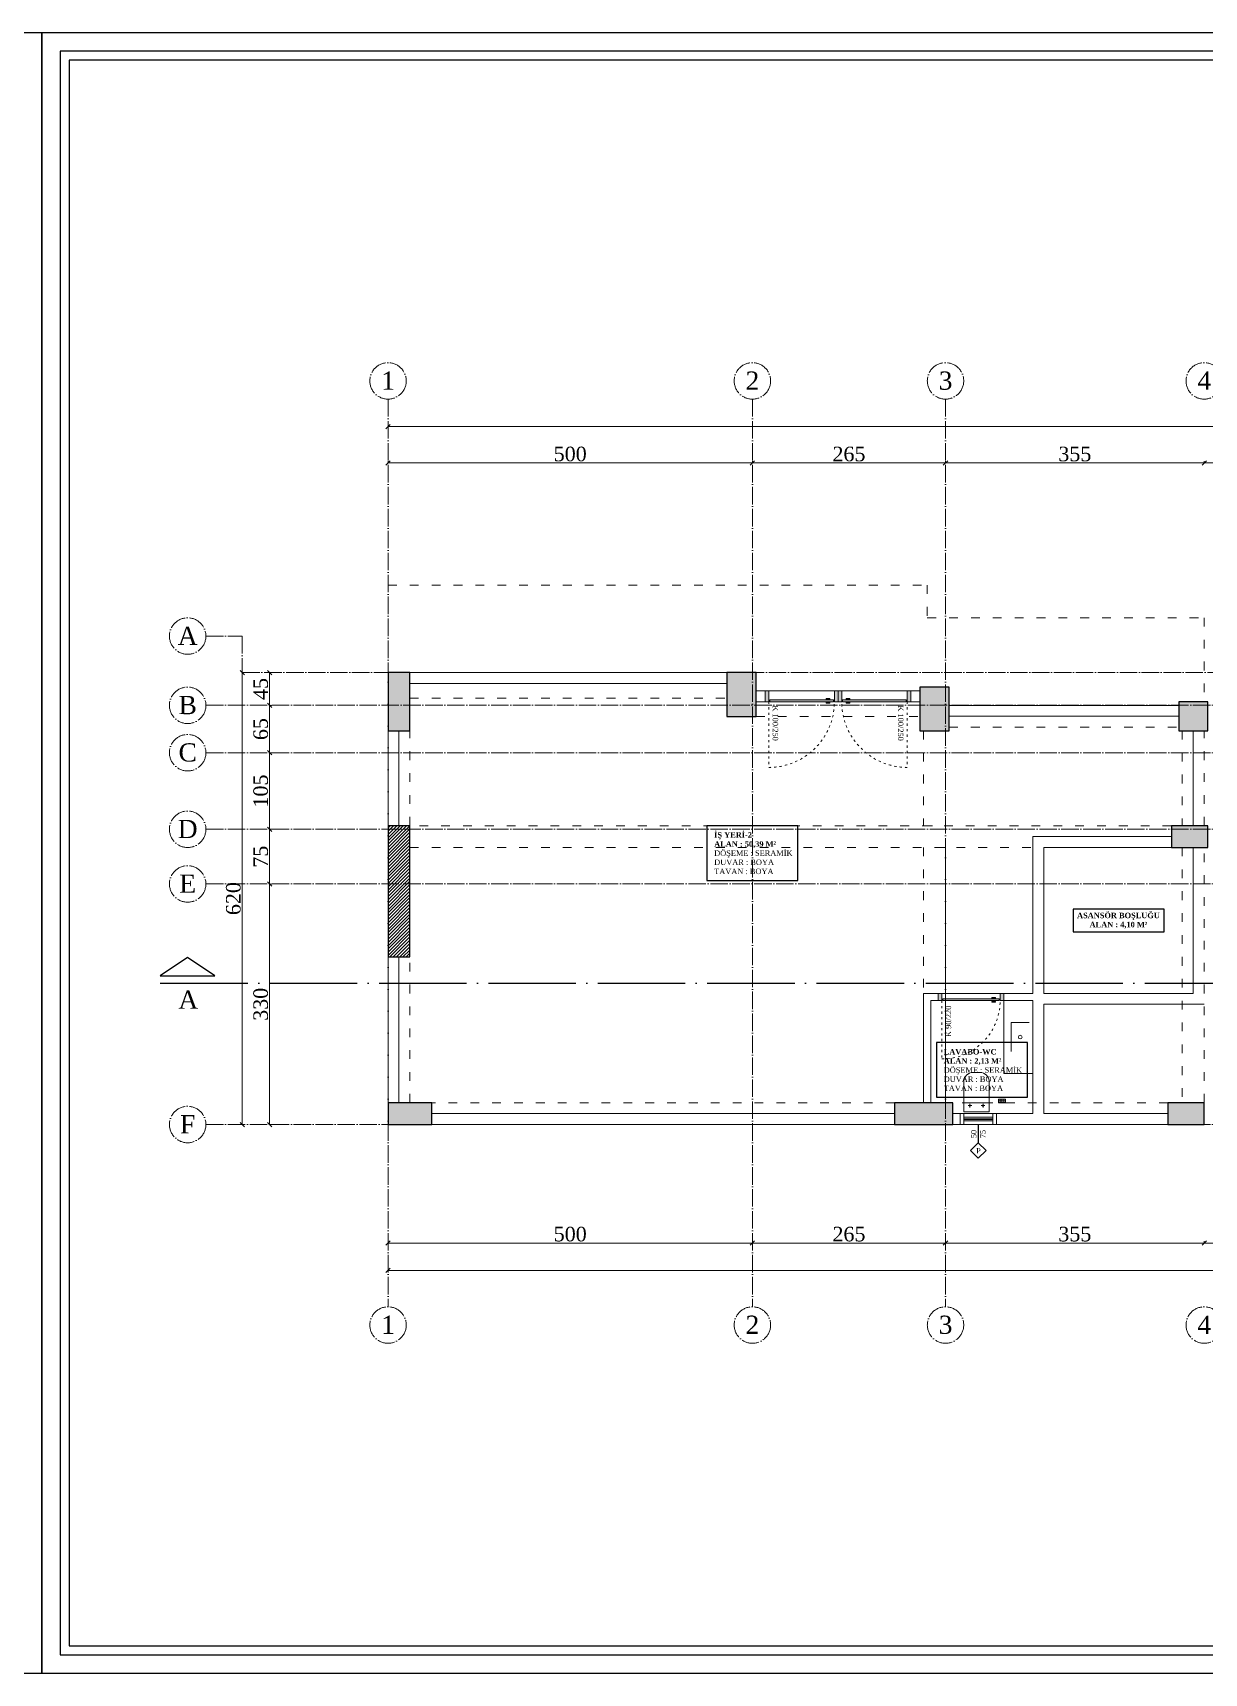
# Model space of a CAD drawing. Header units: centimetres. Extents: x -1107 to 35418, y 13584 to 18329.
# Drawn here: x 4930 to 6538, y 14837 to 17087 of the extents above; entities that cross this region are included whole.
import ezdxf

# ---------------------------------------------------------------- set-up
doc = ezdxf.new("R2010")
doc.units = ezdxf.units.CM
for name, pattern in [('ACAD_ISO03', [30, 12, -18]), ('ACAD_ISO03W100', [30, 12, -18]), ('ACAD_ISO04W100', [30, 24, -3, 0, -3])]:
    doc.linetypes.add(name, pattern=pattern)
doc.layers.add('YLZ-AKS', color=7, linetype='ACAD_ISO04W100', lineweight=5, true_color=0x2e2f36)
doc.layers.add('YLZ-TARAMA', color=7, linetype='Continuous', lineweight=5, true_color=0x686d6c)
for name, color, linetype, lineweight in [('YLZ-DUVAR', 151, 'Continuous', 20), ('YLZ-ISLAK HACİMLER', 150, 'Continuous', 9), ('YLZ-KAPI', 241, 'Continuous', 9), ('YLZ-PENCERE', 231, 'Continuous', 5), ('YLZ-TEFRİŞ', 191, 'Continuous', 20), ('YLZ-ÇIKMA İZDÜŞÜMÜ', 201, 'ACAD_ISO03', 5), ('YLZ-ÖLÇÜ', 251, 'Continuous', 5)]:
    doc.layers.add(name, color=color, linetype=linetype, lineweight=lineweight)
for name, color, linetype in [('YLZ-Kesit Çizgisi', 10, 'Continuous'), ('YLZ-KOLON', 191, 'Continuous'), ('YLZ-PAFTA', 165, 'Continuous'), ('YLZ-PERDE', 123, 'Continuous'), ('YLZ-YAZI', 113, 'Continuous')]:
    doc.layers.add(name, color=color, linetype=linetype)
doc.layers.add('YLZ-KİRİŞ', color=123, linetype='ACAD_ISO03W100', lineweight=5, transparency=0.5)
doc.styles.add('ARIAL', font='times.ttf')
doc.dimstyles.new('YLZ - Dış Ölçü', dxfattribs={"dimscale": 2, "dimtxt": 10, "dimasz": 3, "dimexe": 1.25, "dimexo": 1, "dimgap": 1, "dimtad": 1, "dimdec": 1, "dimrnd": 0.5, "dimtxsty": 'ARIAL', "dimblk": 'OBLIQUE', "dimcen": 1, "dimclrd": 250, "dimclre": 250, "dimclrt": 150, "dimadec": 0, "dimazin": 0, "dimtfac": 1, "dimtdec": 1, "dimtmove": 1, "dimatfit": 3, "dimldrblk": 'OBLIQUE', "dimfxl": 5, "dimfxlon": 1, "dimarcsym": 0})

# ---------------------------------------------------------------- blocks, each defined once
blk = doc.blocks.new('Aks')
at = {"layer": 'YLZ-AKS'}
for p, q in [((479610.8, 4514449.6), (479610.8, 4513204.6)), ((479875.8, 4514449.6), (479875.8, 4513204.6)), ((478860.8, 4513859.6), (481930.8, 4513859.6)), ((478860.8, 4513784.6), (481930.8, 4513784.6)), ((478860.8, 4513454.6), (481930.8, 4513454.6))]:
    blk.add_line(p, q, dxfattribs=at)
for points in [[(479110.8, 4514449.6), (479110.8, 4513204.6)], [(478860.8, 4514124.6), (478910.8, 4514124.6), (478910.8, 4514074.6), (481880.8, 4514074.6), (481880.8, 4514124.6), (481930.8, 4514124.6)], [(478860.8, 4514029.6), (481930.8, 4514029.6)], [(478860.8, 4513964.6), (481930.8, 4513964.6)]]:
    blk.add_lwpolyline(points, dxfattribs=at)
for centre in [(479110.8, 4514474.6), (479610.8, 4514474.6), (479875.8, 4514474.6), (480230.8, 4514474.6), (478835.8, 4514124.6), (478835.8, 4514029.6), (478835.8, 4513964.6), (478835.8, 4513859.6), (478835.8, 4513784.6), (478835.8, 4513454.6), (479110.8, 4513179.6), (479610.8, 4513179.6), (479875.8, 4513179.6), (480230.8, 4513179.6)]:
    blk.add_circle(centre, 25, dxfattribs=at)
at = {"layer": 'YLZ-Kesit Çizgisi', "linetype": 'ACAD_ISO04W100', "ltscale": 5}
blk.add_line((478798.3, 4513648.6), (481993.3, 4513648.6), dxfattribs=at)
blk.add_lwpolyline([(478873.3, 4513658.6), (478835.8, 4513683.6), (478798.3, 4513658.6), (478873.3, 4513658.6)], dxfattribs=at)
at = {"layer": 'YLZ-Kesit Çizgisi', "linetype": 'ACAD_ISO04W100', "ltscale": 5, "insert": (478823, 4513638.4), "char_height": 25, "attachment_point": 1, "style": 'ARIAL'}
blk.add_mtext_dynamic_manual_height_columns('A', width=209.742, gutter_width=12.5, heights=[104], dxfattribs=at)
at = {"layer": 'YLZ-YAZI', "char_height": 25, "attachment_point": 1, "style": 'ARIAL'}
for s, insert in [('\\pxqc;1', (479095.1, 4514487.5)), ('\\pxqc;2', (479595.1, 4514487.5)), ('\\pxqc;3', (479860.1, 4514487.5)), ('\\pxqc;4', (480215.1, 4514487.5)), ('\\pxqc;A', (478820.1, 4514137.5)), ('\\pxqc;B', (478820.1, 4514042.5)), ('\\pxqc;C', (478820.1, 4513977.5)), ('\\pxqc;D', (478820.1, 4513872.5)), ('\\pxqc;E', (478820.1, 4513797.5)), ('\\pxqc;F', (478820.1, 4513467.5)), ('\\pxqc;1', (479095.1, 4513192.5)), ('\\pxqc;2', (479595.1, 4513192.5)), ('\\pxqc;3', (479860.1, 4513192.5)), ('\\pxqc;4', (480215.1, 4513192.5))]:
    blk.add_mtext_dynamic_manual_height_columns(s, width=31.519, gutter_width=12.5, heights=[8.55], dxfattribs=dict(at, insert=insert))
blk = doc.blocks.new('ZK. Kolon Plan')
at = {"layer": 'YLZ-TARAMA'}
h = blk.add_hatch(dxfattribs=at)
h.set_pattern_fill('ANSI33', color=256, angle=-90)
h.paths.add_polyline_path([(475247.3, 4505192.7), (475217.3, 4505192.7), (475217.3, 4505112.7), (475247.3, 4505112.7)])
h.paths.add_polyline_path([(475277.3, 4504602.7), (475217.3, 4504602.7), (475217.3, 4504572.7), (475277.3, 4504572.7)])
h.paths.add_polyline_path([(475992.3, 4504602.7), (475912.3, 4504602.7), (475912.3, 4504572.7), (475992.3, 4504572.7)])
h.paths.add_polyline_path([(475987.3, 4505172.7), (475947.3, 4505172.7), (475947.3, 4505112.7), (475987.3, 4505112.7)])
h.paths.add_polyline_path([(475722.3, 4505192.7), (475682.3, 4505192.7), (475682.3, 4505132.7), (475722.3, 4505132.7)])
h.paths.add_polyline_path([(476342.3, 4504982.7), (476292.3, 4504982.7), (476292.3, 4504952.7), (476342.3, 4504952.7)])
h.paths.add_polyline_path([(476342.3, 4505152.7), (476302.3, 4505152.7), (476302.3, 4505112.7), (476342.3, 4505112.7)])
h.paths.add_polyline_path([(476337.3, 4504602.7), (476287.3, 4504602.7), (476287.3, 4504572.7), (476337.3, 4504572.7)])
h.paths.add_polyline_path([(476592.3, 4504602.7), (476542.3, 4504602.7), (476542.3, 4504572.7), (476592.3, 4504572.7)])
h.paths.add_polyline_path([(476592.3, 4505147.7), (476562.3, 4505147.7), (476562.3, 4505077.7), (476592.3, 4505077.7)])
h.paths.add_polyline_path([(477142.3, 4505112.7), (477107.3, 4505112.7), (477107.3, 4505042.7), (477142.3, 4505042.7)])
h.paths.add_polyline_path([(477152.3, 4504602.7), (477072.3, 4504602.7), (477072.3, 4504572.7), (477152.3, 4504572.7)])
h.paths.add_polyline_path([(477787.3, 4504602.7), (477727.3, 4504602.7), (477727.3, 4504572.7), (477787.3, 4504572.7)])
h.paths.add_polyline_path([(477787.3, 4504902.7), (477697.3, 4504902.7), (477697.3, 4505082.7), (477667.3, 4505082.7), (477667.3, 4504867.7), (477787.3, 4504867.7)])
at = {"layer": 'YLZ-TARAMA', "transparency": 33554559}
h = blk.add_hatch(dxfattribs=at)
h.set_pattern_fill('ANSI31', color=256)
h.paths.add_polyline_path([(475247.3, 4504982.7), (475217.3, 4504982.7), (475217.3, 4504802.7), (475247.3, 4504802.7)])
at = {"layer": 'YLZ-KİRİŞ'}
for points in [[(475247.3, 4505157.7), (475682.3, 4505157.7), (475682.3, 4505192.7), (475247.3, 4505192.7)], [(475722.3, 4505132.7), (475947.3, 4505132.7), (475947.3, 4505167.7), (475722.3, 4505167.7)], [(475987.3, 4505117.7), (476302.3, 4505117.7), (476302.3, 4505147.7), (475987.3, 4505147.7)], [(475217.3, 4505112.7), (475217.3, 4504982.7), (475247.3, 4504982.7), (475247.3, 4505112.7)], [(475952.3, 4505112.7), (475952.3, 4504982.7), (475982.3, 4504982.7), (475982.3, 4505112.7)], [(476307.3, 4505112.7), (476307.3, 4504982.7), (476337.3, 4504982.7), (476337.3, 4505112.7)], [(475247.3, 4504952.7), (476292.3, 4504952.7), (476292.3, 4504982.7), (475247.3, 4504982.7)], [(475952.3, 4504952.7), (475952.3, 4504602.7), (475982.3, 4504602.7), (475982.3, 4504952.7)], [(476307.3, 4504952.7), (476307.3, 4504602.7), (476337.3, 4504602.7), (476337.3, 4504952.7)], [(475217.3, 4504802.7), (475217.3, 4504602.7), (475247.3, 4504602.7), (475247.3, 4504802.7)], [(475277.3, 4504572.7), (475912.3, 4504572.7), (475912.3, 4504602.7), (475277.3, 4504602.7)], [(475992.3, 4504572.7), (476287.3, 4504572.7), (476287.3, 4504602.7), (475992.3, 4504602.7)]]:
    blk.add_lwpolyline(points, close=True, dxfattribs=at)
at = {"layer": 'YLZ-KOLON'}
for points in [[(475217.3, 4505192.7), (475217.3, 4505112.7), (475247.3, 4505112.7), (475247.3, 4505192.7)], [(475682.3, 4505192.7), (475682.3, 4505132.7), (475722.3, 4505132.7), (475722.3, 4505192.7)], [(475947.3, 4505172.7), (475947.3, 4505112.7), (475987.3, 4505112.7), (475987.3, 4505172.7)], [(476302.3, 4505152.7), (476302.3, 4505112.7), (476342.3, 4505112.7), (476342.3, 4505152.7)], [(476292.3, 4504982.7), (476292.3, 4504952.7), (476342.3, 4504952.7), (476342.3, 4504982.7)], [(475217.3, 4504602.7), (475217.3, 4504572.7), (475277.3, 4504572.7), (475277.3, 4504602.7)], [(475912.3, 4504602.7), (475912.3, 4504572.7), (475992.3, 4504572.7), (475992.3, 4504602.7)], [(476287.3, 4504602.7), (476287.3, 4504572.7), (476337.3, 4504572.7), (476337.3, 4504602.7)]]:
    blk.add_lwpolyline(points, close=True, dxfattribs=at)
at = {"layer": 'YLZ-PERDE'}
blk.add_lwpolyline([(475217.3, 4504982.7), (475217.3, 4504802.7), (475247.3, 4504802.7), (475247.3, 4504982.7)], close=True, dxfattribs=at)
blk = doc.blocks.new("Kapı 90'lık")
at = {"lineweight": 0, "true_color": 0x939598, "transparency": 33554559}
h = blk.add_hatch(color=252, dxfattribs=at)
h.dxf.hatch_style = 1
h.paths.add_polyline_path([(663.8, 3319.8), (668.8, 3319.8), (668.8, 3329.8), (663.8, 3329.8)])
h.paths.add_polyline_path([(670, 3327.3), (747.5, 3327.3), (747.5, 3329.8), (670, 3329.8)])
h.paths.add_polyline_path([(675, 3325.3), (680, 3325.3), (680, 3326.3), (675, 3326.3)])
h.paths.add_polyline_path([(680, 3330.8), (680, 3331.8), (675, 3331.8), (675, 3330.8)])
h.paths.add_polyline_path([(753.8, 3329.8), (748.8, 3329.8), (748.8, 3319.8), (753.8, 3319.8)])
at = {"layer": 'YLZ-KAPI', "linetype": 'ACAD_ISO03W100', "ltscale": 0.25}
blk.add_line((748.8, 3329.8), (748.8, 3409.8), dxfattribs=at)
at = {"layer": 'YLZ-KAPI'}
blk.add_line((748.8, 3319.8), (668.8, 3319.8), dxfattribs=at)
for points in [[(680, 3331.8), (680, 3330.8), (675, 3330.8), (675, 3331.8)], [(663.8, 3329.8), (663.8, 3319.8), (668.8, 3319.8), (668.8, 3329.8)], [(747.5, 3327.3), (670, 3327.3), (670, 3329.8), (747.5, 3329.8)], [(680, 3325.3), (680, 3326.3), (675, 3326.3), (675, 3325.3)], [(753.8, 3329.8), (753.8, 3319.8), (748.8, 3319.8), (748.8, 3329.8)]]:
    blk.add_lwpolyline(points, close=True, dxfattribs=at)
at = {"layer": 'YLZ-KAPI', "linetype": 'ACAD_ISO03W100', "ltscale": 0.25}
blk.add_arc((748.8, 3329.8), 80, 90, 180, dxfattribs=at)
blk = doc.blocks.new('Z.K.-Mahal İsimleri')
at = {"layer": 'YLZ-YAZI'}
for points in [[(-1735.1, -10999.5), (-1735.1, -11074.5), (-1610.1, -11074.5), (-1610.1, -10999.5), (-1735.1, -10999.5)], [(-2475.1, -11119.5), (-2475.1, -11194.5), (-2350.1, -11194.5), (-2350.1, -11119.5), (-2475.1, -11119.5)], [(-1050.1, -11199.5), (-1050.1, -11274.5), (-925.1, -11274.5), (-925.1, -11199.5), (-1050.1, -11199.5)], [(-1752.6, -11399.5), (-1752.6, -11474.5), (-1627.6, -11474.5), (-1627.6, -11399.5), (-1752.6, -11399.5)], [(-2160.1, -11417), (-2160.1, -11492), (-2035.1, -11492), (-2035.1, -11417), (-2160.1, -11417)], [(-1530.1, -11417), (-1530.1, -11492), (-1405.1, -11492), (-1405.1, -11417), (-1530.1, -11417)]]:
    blk.add_lwpolyline(points, dxfattribs=at)
blk.add_lwpolyline([(-1972.6, -11233.8), (-1972.6, -11265.1), (-1847.6, -11265.1), (-1847.6, -11233.8)], close=True, dxfattribs=at)
at = {"layer": 'YLZ-YAZI', "char_height": 7.5, "attachment_point": 1, "style": 'ARIAL'}
for s, width, heights, insert in [('{\\fTimes New Roman|b1|i0|c162|p18;MERDİVEN\\PALAN : 7,70 M² }\\PDÖŞEME : SERAMİK\\PDUVAR : BOYA \\PTAVAN : BOYA', 148.617, [94.5], (-1725.1, -11006.7)), ('{\\fTimes New Roman|b1|i0|c162|p18;İŞ YERİ-2\\PALAN : 50,39 M² }\\PDÖŞEME : SERAMİK\\PDUVAR : BOYA \\PTAVAN : BOYA', 148.617, [94.5], (-2465.1, -11128.4)), ('{\\fTimes New Roman|b1|i0|c162|p18;İŞ YERİ-1\\PALAN : 53,34 M² }\\PDÖŞEME : SERAMİK\\PDUVAR : BOYA \\PTAVAN : BOYA', 148.617, [94.5], (-1040.1, -11208.4)), ('\\pxqc;{\\fTimes New Roman|b1|i0|c162|p18;ASANSÖR} {\\fTimes New Roman|b1|i0|c162|p18;BOŞLUĞU}\\P{\\fTimes New Roman|b1|i0|c162|p18;ALAN : 4,10 M² }', 117.351, [94], (-1969, -11238.9)), ('{\\fTimes New Roman|b1|i0|c162|p18;KAT HOLÜ\\PALAN : 8,44 M² \\P}DÖŞEME : SERAMİK\\PDUVAR : BOYA \\PTAVAN : BOYA', 148.617, [94.5], (-1742.6, -11406.7)), ('{\\fTimes New Roman|b1|i0|c162|p18;LAVABO-WC\\PALAN : 2,13 M² \\P}DÖŞEME : SERAMİK\\PDUVAR : BOYA \\PTAVAN : BOYA', 148.617, [94.5], (-2150.1, -11425.9)), ('{\\fTimes New Roman|b1|i0|c162|p18;LAVABO-WC\\PALAN : 2,17 M² \\P}DÖŞEME : SERAMİK\\PDUVAR : BOYA \\PTAVAN : BOYA', 148.617, [94.5], (-1520.1, -11425.9))]:
    blk.add_mtext_dynamic_manual_height_columns(s, width=width, gutter_width=12.5, heights=heights, dxfattribs=dict(at, insert=insert))
blk = doc.blocks.new('_Oblique')
at = {"color": 0, "linetype": 'ByBlock', "lineweight": -2}
blk.add_line((-0.5, -0.5), (0.5, 0.5), dxfattribs=at)
blk = doc.blocks.new('*D5555')
at = {"layer": 'Defpoints', "color": 0, "transparency": 16777216}
for p in [(5217.7, 16209.4), (5217.7, 15589.4), (5217.7, 15589.4)]:
    blk.add_point(p, dxfattribs=at)
at = {"layer": 'YLZ-ÖLÇÜ', "color": 250, "lineweight": -2, "transparency": 16777216}
for p, q in [((5217.7, 16209.4), (5220.2, 16209.4)), ((5217.7, 16209.4), (5217.7, 15589.4)), ((5217.7, 15589.4), (5220.2, 15589.4))]:
    blk.add_line(p, q, dxfattribs=at)
at = {"layer": 'YLZ-ÖLÇÜ', "color": 250, "lineweight": -2, "transparency": 16777216, "xscale": 6, "yscale": 6, "zscale": 6}
for p, rotation in [((5217.7, 16209.4), 90), ((5217.7, 15589.4), 270)]:
    blk.add_blockref('_Oblique', p, dxfattribs=dict(at, rotation=rotation))
at = {"layer": 'YLZ-ÖLÇÜ', "color": 150, "transparency": 16777216, "insert": (5205.5, 15899.4), "char_height": 20, "attachment_point": 5, "rotation": 90, "style": 'ARIAL'}
blk.add_mtext('620', dxfattribs=at)
blk = doc.blocks.new('*D5556')
at = {"layer": 'Defpoints', "color": 0, "transparency": 16777216}
for p in [(5255.2, 15919.4), (5255.2, 15919.4), (5255.2, 15589.4)]:
    blk.add_point(p, dxfattribs=at)
at = {"layer": 'YLZ-ÖLÇÜ', "color": 250, "lineweight": -2, "transparency": 16777216}
for p, q in [((5255.2, 15919.4), (5257.7, 15919.4)), ((5255.2, 15589.4), (5255.2, 15919.4)), ((5255.2, 15589.4), (5257.7, 15589.4))]:
    blk.add_line(p, q, dxfattribs=at)
at = {"layer": 'YLZ-ÖLÇÜ', "color": 250, "lineweight": -2, "transparency": 16777216, "xscale": 6, "yscale": 6, "zscale": 6}
for p, rotation in [((5255.2, 15919.4), 90), ((5255.2, 15589.4), 270)]:
    blk.add_blockref('_Oblique', p, dxfattribs=dict(at, rotation=rotation))
at = {"layer": 'YLZ-ÖLÇÜ', "color": 150, "transparency": 16777216, "insert": (5243, 15754.4), "char_height": 20, "attachment_point": 5, "rotation": 90, "style": 'ARIAL'}
blk.add_mtext('330', dxfattribs=at)
blk = doc.blocks.new('*D5557')
at = {"layer": 'Defpoints', "color": 0, "transparency": 16777216}
for p in [(5417.7, 16496.9), (5917.7, 16496.9), (5917.7, 16496.9)]:
    blk.add_point(p, dxfattribs=at)
at = {"layer": 'YLZ-ÖLÇÜ', "color": 250, "lineweight": -2, "transparency": 16777216}
for p, q in [((5417.7, 16496.9), (5417.7, 16499.4)), ((5417.7, 16496.9), (5917.7, 16496.9)), ((5917.7, 16496.9), (5917.7, 16499.4))]:
    blk.add_line(p, q, dxfattribs=at)
at = {"layer": 'YLZ-ÖLÇÜ', "color": 250, "lineweight": -2, "transparency": 16777216, "xscale": 6, "yscale": 6, "zscale": 6, "rotation": 180}
blk.add_blockref('_Oblique', (5417.7, 16496.9), dxfattribs=at)
at = {"layer": 'YLZ-ÖLÇÜ', "color": 250, "lineweight": -2, "transparency": 16777216, "xscale": 6, "yscale": 6, "zscale": 6}
blk.add_blockref('_Oblique', (5917.7, 16496.9), dxfattribs=at)
at = {"layer": 'YLZ-ÖLÇÜ', "color": 150, "transparency": 16777216, "insert": (5667.7, 16509.1), "char_height": 20, "attachment_point": 5, "style": 'ARIAL'}
blk.add_mtext('500', dxfattribs=at)
blk = doc.blocks.new('*D5558')
at = {"layer": 'Defpoints', "color": 0, "transparency": 16777216}
for p in [(5917.7, 16496.9), (6182.7, 16496.9), (6182.7, 16496.9)]:
    blk.add_point(p, dxfattribs=at)
at = {"layer": 'YLZ-ÖLÇÜ', "color": 250, "lineweight": -2, "transparency": 16777216}
for p, q in [((5917.7, 16496.9), (5917.7, 16499.4)), ((5917.7, 16496.9), (6182.7, 16496.9)), ((6182.7, 16496.9), (6182.7, 16499.4))]:
    blk.add_line(p, q, dxfattribs=at)
at = {"layer": 'YLZ-ÖLÇÜ', "color": 250, "lineweight": -2, "transparency": 16777216, "xscale": 6, "yscale": 6, "zscale": 6, "rotation": 180}
blk.add_blockref('_Oblique', (5917.7, 16496.9), dxfattribs=at)
at = {"layer": 'YLZ-ÖLÇÜ', "color": 250, "lineweight": -2, "transparency": 16777216, "xscale": 6, "yscale": 6, "zscale": 6}
blk.add_blockref('_Oblique', (6182.7, 16496.9), dxfattribs=at)
at = {"layer": 'YLZ-ÖLÇÜ', "color": 150, "transparency": 16777216, "insert": (6050.2, 16509.1), "char_height": 20, "attachment_point": 5, "style": 'ARIAL'}
blk.add_mtext('265', dxfattribs=at)
blk = doc.blocks.new('*D5559')
at = {"layer": 'Defpoints', "color": 0, "transparency": 16777216}
for p in [(6182.7, 16496.9), (6537.7, 16496.9), (6537.7, 16496.9)]:
    blk.add_point(p, dxfattribs=at)
at = {"layer": 'YLZ-ÖLÇÜ', "color": 250, "lineweight": -2, "transparency": 16777216}
for p, q in [((6182.7, 16496.9), (6182.7, 16499.4)), ((6182.7, 16496.9), (6537.7, 16496.9)), ((6537.7, 16496.9), (6537.7, 16499.4))]:
    blk.add_line(p, q, dxfattribs=at)
at = {"layer": 'YLZ-ÖLÇÜ', "color": 250, "lineweight": -2, "transparency": 16777216, "xscale": 6, "yscale": 6, "zscale": 6, "rotation": 180}
blk.add_blockref('_Oblique', (6182.7, 16496.9), dxfattribs=at)
at = {"layer": 'YLZ-ÖLÇÜ', "color": 250, "lineweight": -2, "transparency": 16777216, "xscale": 6, "yscale": 6, "zscale": 6}
blk.add_blockref('_Oblique', (6537.7, 16496.9), dxfattribs=at)
at = {"layer": 'YLZ-ÖLÇÜ', "color": 150, "transparency": 16777216, "insert": (6360.2, 16509.1), "char_height": 20, "attachment_point": 5, "style": 'ARIAL'}
blk.add_mtext('355', dxfattribs=at)
blk = doc.blocks.new('*D5560')
at = {"layer": 'Defpoints', "color": 0, "transparency": 16777216}
for p in [(6537.7, 16496.9), (6792.7, 16496.9), (6792.7, 16496.9)]:
    blk.add_point(p, dxfattribs=at)
at = {"layer": 'YLZ-ÖLÇÜ', "color": 250, "lineweight": -2, "transparency": 16777216}
for p, q in [((6537.7, 16496.9), (6537.7, 16499.4)), ((6537.7, 16496.9), (6792.7, 16496.9)), ((6792.7, 16496.9), (6792.7, 16499.4))]:
    blk.add_line(p, q, dxfattribs=at)
at = {"layer": 'YLZ-ÖLÇÜ', "color": 250, "lineweight": -2, "transparency": 16777216, "xscale": 6, "yscale": 6, "zscale": 6, "rotation": 180}
blk.add_blockref('_Oblique', (6537.7, 16496.9), dxfattribs=at)
at = {"layer": 'YLZ-ÖLÇÜ', "color": 250, "lineweight": -2, "transparency": 16777216, "xscale": 6, "yscale": 6, "zscale": 6}
blk.add_blockref('_Oblique', (6792.7, 16496.9), dxfattribs=at)
at = {"layer": 'YLZ-ÖLÇÜ', "color": 150, "transparency": 16777216, "insert": (6665.2, 16509.1), "char_height": 20, "attachment_point": 5, "style": 'ARIAL'}
blk.add_mtext('255', dxfattribs=at)
blk = doc.blocks.new('*D5564')
at = {"layer": 'Defpoints', "color": 0, "transparency": 16777216}
for p in [(6537.7, 15426.9), (6537.7, 15426.9), (6792.7, 15426.9)]:
    blk.add_point(p, dxfattribs=at)
at = {"layer": 'YLZ-ÖLÇÜ', "color": 250, "lineweight": -2, "transparency": 16777216}
for p, q in [((6537.7, 15426.9), (6537.7, 15429.4)), ((6792.7, 15426.9), (6537.7, 15426.9)), ((6792.7, 15426.9), (6792.7, 15429.4))]:
    blk.add_line(p, q, dxfattribs=at)
at = {"layer": 'YLZ-ÖLÇÜ', "color": 250, "lineweight": -2, "transparency": 16777216, "xscale": 6, "yscale": 6, "zscale": 6, "rotation": 180}
blk.add_blockref('_Oblique', (6537.7, 15426.9), dxfattribs=at)
at = {"layer": 'YLZ-ÖLÇÜ', "color": 250, "lineweight": -2, "transparency": 16777216, "xscale": 6, "yscale": 6, "zscale": 6}
blk.add_blockref('_Oblique', (6792.7, 15426.9), dxfattribs=at)
at = {"layer": 'YLZ-ÖLÇÜ', "color": 150, "transparency": 16777216, "insert": (6665.2, 15439.1), "char_height": 20, "attachment_point": 5, "style": 'ARIAL'}
blk.add_mtext('255', dxfattribs=at)
blk = doc.blocks.new('*D5565')
at = {"layer": 'Defpoints', "color": 0, "transparency": 16777216}
for p in [(6182.7, 15426.9), (6182.7, 15426.9), (6537.7, 15426.9)]:
    blk.add_point(p, dxfattribs=at)
at = {"layer": 'YLZ-ÖLÇÜ', "color": 250, "lineweight": -2, "transparency": 16777216}
for p, q in [((6182.7, 15426.9), (6182.7, 15429.4)), ((6537.7, 15426.9), (6182.7, 15426.9)), ((6537.7, 15426.9), (6537.7, 15429.4))]:
    blk.add_line(p, q, dxfattribs=at)
at = {"layer": 'YLZ-ÖLÇÜ', "color": 250, "lineweight": -2, "transparency": 16777216, "xscale": 6, "yscale": 6, "zscale": 6, "rotation": 180}
blk.add_blockref('_Oblique', (6182.7, 15426.9), dxfattribs=at)
at = {"layer": 'YLZ-ÖLÇÜ', "color": 250, "lineweight": -2, "transparency": 16777216, "xscale": 6, "yscale": 6, "zscale": 6}
blk.add_blockref('_Oblique', (6537.7, 15426.9), dxfattribs=at)
at = {"layer": 'YLZ-ÖLÇÜ', "color": 150, "transparency": 16777216, "insert": (6360.2, 15439.1), "char_height": 20, "attachment_point": 5, "style": 'ARIAL'}
blk.add_mtext('355', dxfattribs=at)
blk = doc.blocks.new('*D5566')
at = {"layer": 'Defpoints', "color": 0, "transparency": 16777216}
for p in [(5917.7, 15426.9), (5917.7, 15426.9), (6182.7, 15426.9)]:
    blk.add_point(p, dxfattribs=at)
at = {"layer": 'YLZ-ÖLÇÜ', "color": 250, "lineweight": -2, "transparency": 16777216}
for p, q in [((5917.7, 15426.9), (5917.7, 15429.4)), ((6182.7, 15426.9), (5917.7, 15426.9)), ((6182.7, 15426.9), (6182.7, 15429.4))]:
    blk.add_line(p, q, dxfattribs=at)
at = {"layer": 'YLZ-ÖLÇÜ', "color": 250, "lineweight": -2, "transparency": 16777216, "xscale": 6, "yscale": 6, "zscale": 6, "rotation": 180}
blk.add_blockref('_Oblique', (5917.7, 15426.9), dxfattribs=at)
at = {"layer": 'YLZ-ÖLÇÜ', "color": 250, "lineweight": -2, "transparency": 16777216, "xscale": 6, "yscale": 6, "zscale": 6}
blk.add_blockref('_Oblique', (6182.7, 15426.9), dxfattribs=at)
at = {"layer": 'YLZ-ÖLÇÜ', "color": 150, "transparency": 16777216, "insert": (6050.2, 15439.1), "char_height": 20, "attachment_point": 5, "style": 'ARIAL'}
blk.add_mtext('265', dxfattribs=at)
blk = doc.blocks.new('*D5567')
at = {"layer": 'Defpoints', "color": 0, "transparency": 16777216}
for p in [(5417.7, 15426.9), (5417.7, 15426.9), (5917.7, 15426.9)]:
    blk.add_point(p, dxfattribs=at)
at = {"layer": 'YLZ-ÖLÇÜ', "color": 250, "lineweight": -2, "transparency": 16777216}
for p, q in [((5417.7, 15426.9), (5417.7, 15429.4)), ((5917.7, 15426.9), (5417.7, 15426.9)), ((5917.7, 15426.9), (5917.7, 15429.4))]:
    blk.add_line(p, q, dxfattribs=at)
at = {"layer": 'YLZ-ÖLÇÜ', "color": 250, "lineweight": -2, "transparency": 16777216, "xscale": 6, "yscale": 6, "zscale": 6, "rotation": 180}
blk.add_blockref('_Oblique', (5417.7, 15426.9), dxfattribs=at)
at = {"layer": 'YLZ-ÖLÇÜ', "color": 250, "lineweight": -2, "transparency": 16777216, "xscale": 6, "yscale": 6, "zscale": 6}
blk.add_blockref('_Oblique', (5917.7, 15426.9), dxfattribs=at)
at = {"layer": 'YLZ-ÖLÇÜ', "color": 150, "transparency": 16777216, "insert": (5667.7, 15439.1), "char_height": 20, "attachment_point": 5, "style": 'ARIAL'}
blk.add_mtext('500', dxfattribs=at)
blk = doc.blocks.new('*D5568')
at = {"layer": 'Defpoints', "color": 0, "transparency": 16777216}
for p in [(5255.2, 15994.4), (5255.2, 15994.4), (5255.2, 15919.4)]:
    blk.add_point(p, dxfattribs=at)
at = {"layer": 'YLZ-ÖLÇÜ', "color": 250, "lineweight": -2, "transparency": 16777216}
for p, q in [((5255.2, 15994.4), (5257.7, 15994.4)), ((5255.2, 15919.4), (5255.2, 15994.4)), ((5255.2, 15919.4), (5257.7, 15919.4))]:
    blk.add_line(p, q, dxfattribs=at)
at = {"layer": 'YLZ-ÖLÇÜ', "color": 250, "lineweight": -2, "transparency": 16777216, "xscale": 6, "yscale": 6, "zscale": 6}
for p, rotation in [((5255.2, 15994.4), 90), ((5255.2, 15919.4), 270)]:
    blk.add_blockref('_Oblique', p, dxfattribs=dict(at, rotation=rotation))
at = {"layer": 'YLZ-ÖLÇÜ', "color": 150, "transparency": 16777216, "insert": (5243, 15956.9), "char_height": 20, "attachment_point": 5, "rotation": 90, "style": 'ARIAL'}
blk.add_mtext('75', dxfattribs=at)
blk = doc.blocks.new('*D5569')
at = {"layer": 'Defpoints', "color": 0, "transparency": 16777216}
for p in [(5255.2, 16099.4), (5255.2, 16099.4), (5255.2, 15994.4)]:
    blk.add_point(p, dxfattribs=at)
at = {"layer": 'YLZ-ÖLÇÜ', "color": 250, "lineweight": -2, "transparency": 16777216}
for p, q in [((5255.2, 16099.4), (5257.7, 16099.4)), ((5255.2, 15994.4), (5255.2, 16099.4)), ((5255.2, 15994.4), (5257.7, 15994.4))]:
    blk.add_line(p, q, dxfattribs=at)
at = {"layer": 'YLZ-ÖLÇÜ', "color": 250, "lineweight": -2, "transparency": 16777216, "xscale": 6, "yscale": 6, "zscale": 6}
for p, rotation in [((5255.2, 16099.4), 90), ((5255.2, 15994.4), 270)]:
    blk.add_blockref('_Oblique', p, dxfattribs=dict(at, rotation=rotation))
at = {"layer": 'YLZ-ÖLÇÜ', "color": 150, "transparency": 16777216, "insert": (5243, 16046.9), "char_height": 20, "attachment_point": 5, "rotation": 90, "style": 'ARIAL'}
blk.add_mtext('105', dxfattribs=at)
blk = doc.blocks.new('*D5570')
at = {"layer": 'Defpoints', "color": 0, "transparency": 16777216}
for p in [(5255.2, 16164.4), (5255.2, 16164.4), (5255.2, 16099.4)]:
    blk.add_point(p, dxfattribs=at)
at = {"layer": 'YLZ-ÖLÇÜ', "color": 250, "lineweight": -2, "transparency": 16777216}
for p, q in [((5255.2, 16164.4), (5257.7, 16164.4)), ((5255.2, 16099.4), (5255.2, 16164.4)), ((5255.2, 16099.4), (5257.7, 16099.4))]:
    blk.add_line(p, q, dxfattribs=at)
at = {"layer": 'YLZ-ÖLÇÜ', "color": 250, "lineweight": -2, "transparency": 16777216, "xscale": 6, "yscale": 6, "zscale": 6}
for p, rotation in [((5255.2, 16164.4), 90), ((5255.2, 16099.4), 270)]:
    blk.add_blockref('_Oblique', p, dxfattribs=dict(at, rotation=rotation))
at = {"layer": 'YLZ-ÖLÇÜ', "color": 150, "transparency": 16777216, "insert": (5243, 16131.9), "char_height": 20, "attachment_point": 5, "rotation": 90, "style": 'ARIAL'}
blk.add_mtext('65', dxfattribs=at)
blk = doc.blocks.new('*D5571')
at = {"layer": 'Defpoints', "color": 0, "transparency": 16777216}
for p in [(5255.2, 16209.4), (5255.2, 16209.4), (5255.2, 16164.4)]:
    blk.add_point(p, dxfattribs=at)
at = {"layer": 'YLZ-ÖLÇÜ', "color": 250, "lineweight": -2, "transparency": 16777216}
for p, q in [((5255.2, 16209.4), (5257.7, 16209.4)), ((5255.2, 16164.4), (5255.2, 16209.4)), ((5255.2, 16164.4), (5257.7, 16164.4))]:
    blk.add_line(p, q, dxfattribs=at)
at = {"layer": 'YLZ-ÖLÇÜ', "color": 250, "lineweight": -2, "transparency": 16777216, "xscale": 6, "yscale": 6, "zscale": 6}
for p, rotation in [((5255.2, 16209.4), 90), ((5255.2, 16164.4), 270)]:
    blk.add_blockref('_Oblique', p, dxfattribs=dict(at, rotation=rotation))
at = {"layer": 'YLZ-ÖLÇÜ', "color": 150, "transparency": 16777216, "insert": (5243, 16186.9), "char_height": 20, "attachment_point": 5, "rotation": 90, "style": 'ARIAL'}
blk.add_mtext('45', dxfattribs=at)
blk = doc.blocks.new('*D5578')
at = {"layer": 'Defpoints', "color": 0, "transparency": 16777216}
for p in [(5417.7, 15389.4), (7987.7, 15389.4), (7987.7, 15389.4)]:
    blk.add_point(p, dxfattribs=at)
at = {"layer": 'YLZ-ÖLÇÜ', "color": 250, "lineweight": -2, "transparency": 16777216}
for p, q in [((5417.7, 15389.4), (5417.7, 15391.9)), ((7987.7, 15389.4), (7987.7, 15391.9)), ((5417.7, 15389.4), (7987.7, 15389.4))]:
    blk.add_line(p, q, dxfattribs=at)
at = {"layer": 'YLZ-ÖLÇÜ', "color": 250, "lineweight": -2, "transparency": 16777216, "xscale": 6, "yscale": 6, "zscale": 6, "rotation": 180}
blk.add_blockref('_Oblique', (5417.7, 15389.4), dxfattribs=at)
at = {"layer": 'YLZ-ÖLÇÜ', "color": 250, "lineweight": -2, "transparency": 16777216, "xscale": 6, "yscale": 6, "zscale": 6}
blk.add_blockref('_Oblique', (7987.7, 15389.4), dxfattribs=at)
at = {"layer": 'YLZ-ÖLÇÜ', "color": 150, "transparency": 16777216, "insert": (6702.7, 15401.6), "char_height": 20, "attachment_point": 5, "style": 'ARIAL'}
blk.add_mtext('2570', dxfattribs=at)
blk = doc.blocks.new('*D5580')
at = {"layer": 'Defpoints', "color": 0, "transparency": 16777216}
for p in [(5417.7, 16546.9), (7987.7, 16546.9), (7987.7, 16546.9)]:
    blk.add_point(p, dxfattribs=at)
at = {"layer": 'YLZ-ÖLÇÜ', "color": 250, "lineweight": -2, "transparency": 16777216}
for p, q in [((5417.7, 16546.9), (5417.7, 16549.4)), ((5417.7, 16546.9), (7987.7, 16546.9)), ((7987.7, 16546.9), (7987.7, 16549.4))]:
    blk.add_line(p, q, dxfattribs=at)
at = {"layer": 'YLZ-ÖLÇÜ', "color": 250, "lineweight": -2, "transparency": 16777216, "xscale": 6, "yscale": 6, "zscale": 6, "rotation": 180}
blk.add_blockref('_Oblique', (5417.7, 16546.9), dxfattribs=at)
at = {"layer": 'YLZ-ÖLÇÜ', "color": 250, "lineweight": -2, "transparency": 16777216, "xscale": 6, "yscale": 6, "zscale": 6}
blk.add_blockref('_Oblique', (7987.7, 16546.9), dxfattribs=at)
at = {"layer": 'YLZ-ÖLÇÜ', "color": 150, "transparency": 16777216, "insert": (6702.7, 16559.1), "char_height": 20, "attachment_point": 5, "style": 'ARIAL'}
blk.add_mtext('2570', dxfattribs=at)
blk = doc.blocks.new("Kapı 100'lük")
at = {"lineweight": 0, "true_color": 0x939598, "transparency": 33554559}
h = blk.add_hatch(color=252, dxfattribs=at)
h.dxf.hatch_style = 1
h.paths.add_polyline_path([(2266.4, 2744.3), (2271.4, 2744.3), (2271.4, 2759.3), (2266.4, 2759.3)])
h.paths.add_polyline_path([(2272.6, 2756.8), (2360.1, 2756.8), (2360.1, 2759.3), (2272.6, 2759.3)])
h.paths.add_polyline_path([(2277.6, 2754.8), (2282.6, 2754.8), (2282.6, 2755.8), (2277.6, 2755.8)])
h.paths.add_polyline_path([(2282.6, 2760.3), (2282.6, 2761.3), (2277.6, 2761.3), (2277.6, 2760.3)])
h.paths.add_polyline_path([(2361.4, 2759.3), (2361.4, 2744.3), (2366.4, 2744.3), (2366.4, 2759.3)])
at = {"layer": 'YLZ-KAPI', "linetype": 'ACAD_ISO03W100', "ltscale": 0.25}
blk.add_line((2361.4, 2759.3), (2361.4, 2849.3), dxfattribs=at)
at = {"layer": 'YLZ-KAPI'}
blk.add_line((2361.4, 2744.3), (2271.4, 2744.3), dxfattribs=at)
for points in [[(2266.4, 2759.3), (2266.4, 2744.3), (2271.4, 2744.3), (2271.4, 2759.3)], [(2360.1, 2756.8), (2272.6, 2756.8), (2272.6, 2759.3), (2360.1, 2759.3)], [(2282.6, 2761.3), (2282.6, 2760.3), (2277.6, 2760.3), (2277.6, 2761.3)], [(2282.6, 2754.8), (2282.6, 2755.8), (2277.6, 2755.8), (2277.6, 2754.8)], [(2366.4, 2759.3), (2366.4, 2744.3), (2361.4, 2744.3), (2361.4, 2759.3)]]:
    blk.add_lwpolyline(points, close=True, dxfattribs=at)
at = {"layer": 'YLZ-KAPI', "linetype": 'ACAD_ISO03W100', "ltscale": 0.25}
blk.add_arc((2361.4, 2759.3), 90, 90, 180, dxfattribs=at)
blk = doc.blocks.new('Dış Ölçü')
at = {"layer": 'YLZ-ÖLÇÜ'}
for p1, p2, picture, middle in [((5417.71, 16546.94), (7987.71, 16546.94), '*D5580', (6702.71, 16559.14)), ((5417.71, 16496.94), (5917.71, 16496.94), '*D5557', (5667.71, 16509.11)), ((5217.71, 16209.44), (5217.71, 15589.44), '*D5555', (5205.54, 15899.44)), ((5255.21, 15589.44), (5255.21, 15919.44), '*D5556', (5243.04, 15754.44)), ((5417.71, 15389.44), (7987.71, 15389.44), '*D5578', (6702.71, 15401.64))]:
    dim = blk.add_aligned_dim(p1=p1, p2=p2, distance=0, dimstyle='YLZ - Dış Ölçü', dxfattribs=at)
    dim.commit()
    dim.dimension.update_dxf_attribs({"geometry": picture, "text_midpoint": middle})
for base, p1, p2, angle, picture, middle in [((6182.71, 16496.94), (5917.71, 16496.94), (6182.71, 16496.94), 180, '*D5558', (6050.21, 16509.11)), ((6537.71, 16496.94), (6182.71, 16496.94), (6537.71, 16496.94), 180, '*D5559', (6360.21, 16509.11)), ((6792.71, 16496.94), (6537.71, 16496.94), (6792.71, 16496.94), 180, '*D5560', (6665.21, 16509.11)), ((5255.21, 16209.44), (5255.21, 16164.44), (5255.21, 16209.44), 270, '*D5571', (5243.04, 16186.94)), ((5255.21, 16164.44), (5255.21, 16099.44), (5255.21, 16164.44), 270, '*D5570', (5243.04, 16131.94)), ((5255.21, 16099.44), (5255.21, 15994.44), (5255.21, 16099.44), 270, '*D5569', (5243.04, 16046.94)), ((5255.21, 15994.44), (5255.21, 15919.44), (5255.21, 15994.44), 270, '*D5568', (5243.01, 15956.94))]:
    dim = blk.add_linear_dim(base=base, p1=p1, p2=p2, angle=angle, dimstyle='YLZ - Dış Ölçü', dxfattribs=at)
    dim.commit()
    dim.dimension.update_dxf_attribs({"geometry": picture, "text_midpoint": middle})
for base, p1, p2, picture, middle in [((5417.71, 15426.94), (5917.71, 15426.94), (5417.71, 15426.94), '*D5567', (5667.71, 15439.11)), ((5917.71, 15426.94), (6182.71, 15426.94), (5917.71, 15426.94), '*D5566', (6050.21, 15439.11)), ((6182.71, 15426.94), (6537.71, 15426.94), (6182.71, 15426.94), '*D5565', (6360.21, 15439.11)), ((6537.71, 15426.94), (6792.71, 15426.94), (6537.71, 15426.94), '*D5564', (6665.21, 15439.11))]:
    dim = blk.add_linear_dim(base=base, p1=p1, p2=p2, dimstyle='YLZ - Dış Ölçü', dxfattribs=at)
    dim.commit()
    dim.dimension.update_dxf_attribs({"geometry": picture, "text_midpoint": middle})

msp = doc.modelspace()

# ---------------------------------------------------------------- linework, layer by layer
at = {"layer": 'YLZ-DUVAR'}
for p, q in [((5447.71, 16209.44), (5882.71, 16209.44)), ((5447.71, 16194.44), (5882.71, 16194.44)), ((5935.21, 16184.44), (5922.71, 16184.44)), ((5935.21, 16169.44), (5935.21, 16184.44)), ((6147.71, 16184.44), (6135.21, 16184.44)), ((6135.21, 16169.44), (6135.21, 16184.44)), ((5935.21, 16169.44), (5922.71, 16169.44)), ((6147.71, 16169.44), (6135.21, 16169.44)), ((6187.71, 16164.44), (6502.71, 16164.44)), ((6187.71, 16149.44), (6502.71, 16149.44)), ((5417.71, 16129.44), (5417.71, 15999.44)), ((5432.71, 16129.44), (5432.71, 15999.44)), ((6522.71, 16129.44), (6522.71, 15999.44)), ((6492.71, 15984.44), (6302.71, 15984.44)), ((6302.71, 15984.44), (6302.71, 15769.44)), ((6492.71, 15969.44), (6317.71, 15969.44)), ((6317.71, 15969.44), (6317.71, 15769.44)), ((6522.71, 15969.44), (6522.71, 15769.44)), ((5417.71, 15819.44), (5417.71, 15619.44)), ((5432.71, 15819.44), (5432.71, 15619.44)), ((6152.71, 15619.44), (6152.71, 15769.44)), ((6172.71, 15769.44), (6152.71, 15769.44)), ((6162.71, 15619.44), (6162.71, 15759.44)), ((6172.71, 15759.44), (6162.71, 15759.44)), ((6172.71, 15759.44), (6172.71, 15769.44)), ((6302.71, 15769.44), (6262.71, 15769.44)), ((6262.71, 15759.44), (6262.71, 15769.44)), ((6302.71, 15759.44), (6262.71, 15759.44)), ((6302.71, 15759.44), (6302.71, 15604.44)), ((6317.71, 15769.44), (6522.71, 15769.44)), ((6317.71, 15754.44), (6537.71, 15754.44)), ((6317.71, 15754.44), (6317.71, 15604.44)), ((5477.71, 15604.44), (6112.71, 15604.44)), ((6192.71, 15604.44), (6202.71, 15604.44)), ((6202.71, 15604.44), (6202.71, 15589.44)), ((6252.71, 15604.44), (6252.71, 15589.44)), ((6252.71, 15604.44), (6302.71, 15604.44)), ((6317.71, 15604.44), (6487.71, 15604.44)), ((5477.71, 15589.44), (6112.71, 15589.44)), ((6192.71, 15589.44), (6202.71, 15589.44)), ((6252.71, 15589.44), (6487.71, 15589.44))]:
    msp.add_line(p, q, dxfattribs=at)
at = {"layer": 'YLZ-ISLAK HACİMLER'}
for p, q in [((6255.21, 15624.19), (6265.21, 15624.19)), ((6265.21, 15621.94), (6255.21, 15621.94)), ((6257.71, 15624.19), (6257.71, 15619.69)), ((6260.21, 15624.19), (6260.21, 15619.69)), ((6262.71, 15624.19), (6262.71, 15619.69))]:
    msp.add_line(p, q, dxfattribs=at)
msp.add_lwpolyline([(6265.21, 15624.44), (6265.21, 15619.44), (6255.21, 15619.44), (6255.21, 15624.44)], close=True, dxfattribs=at)
msp.add_lwpolyline([(6265.21, 15619.69), (6255.21, 15619.69)], dxfattribs=at)
at = {"layer": 'YLZ-PAFTA'}
for points in [[(-57.29, 14836.94), (4942.71, 14836.94), (4942.71, 17086.94), (-57.29, 17086.94)], [(4942.71, 14836.94), (18347.71, 14836.94), (18347.71, 17086.94), (4942.71, 17086.94)], [(4967.71, 14861.94), (18322.71, 14861.94), (18322.71, 17061.94), (4967.71, 17061.94)], [(4980.21, 14874.44), (18310.21, 14874.44), (18310.21, 17049.44), (4980.21, 17049.44)]]:
    msp.add_lwpolyline(points, close=True, dxfattribs=at)
at = {"layer": 'YLZ-PENCERE'}
for p, q in [((6247.71, 15604.44), (6207.71, 15604.44)), ((6207.71, 15599.44), (6247.71, 15599.44)), ((6207.71, 15597.44), (6247.71, 15597.44)), ((6207.71, 15596.44), (6247.71, 15596.44)), ((6207.71, 15594.44), (6247.71, 15594.44)), ((6247.71, 15589.44), (6207.71, 15589.44))]:
    msp.add_line(p, q, dxfattribs=at)
for points in [[(6202.71, 15604.44), (6202.71, 15589.44), (6207.71, 15589.44), (6207.71, 15604.44)], [(6247.71, 15604.44), (6247.71, 15589.44), (6252.71, 15589.44), (6252.71, 15604.44)]]:
    msp.add_lwpolyline(points, close=True, dxfattribs=at)
at = {"layer": 'YLZ-TEFRİŞ'}
for p, q in [((6229.71, 15660.94), (6220.71, 15660.94)), ((6207.71, 15647.94), (6207.71, 15606.94)), ((6242.71, 15647.94), (6242.71, 15606.94)), ((6207.71, 15619.44), (6242.71, 15619.44)), ((6215.46, 15615.44), (6213.71, 15615.44)), ((6216.21, 15616.19), (6216.21, 15617.94)), ((6216.96, 15615.44), (6218.71, 15615.44)), ((6233.46, 15615.44), (6231.71, 15615.44)), ((6234.21, 15616.19), (6234.21, 15617.94)), ((6234.96, 15615.44), (6236.71, 15615.44)), ((6207.71, 15606.94), (6242.71, 15606.94)), ((6216.21, 15614.69), (6216.21, 15612.94)), ((6234.21, 15614.69), (6234.21, 15612.94))]:
    msp.add_line(p, q, dxfattribs=at)
for points in [[(6262.71, 15759.44), (6262.71, 15659.44), (6302.71, 15659.44)], [(6297.71, 15729.44), (6272.71, 15729.44), (6272.71, 15689.44)]]:
    msp.add_lwpolyline(points, dxfattribs=at)
for centre, radius in [((6285.21, 15709.44), 2.5), ((6216.21, 15615.44), 0.75), ((6234.21, 15615.44), 0.75)]:
    msp.add_circle(centre, radius, dxfattribs=at)
for centre, start, end in [((6220.71, 15647.94), 90, 180), ((6229.71, 15647.94), 0, 90)]:
    msp.add_arc(centre, 13, start, end, dxfattribs=at)
at = {"layer": 'YLZ-YAZI'}
msp.add_line((6227.71, 15589.44), (6227.71, 15564.44), dxfattribs=at)
msp.add_lwpolyline([(6227.71, 15564.44), (6238.32, 15553.83), (6227.71, 15543.22), (6217.1, 15553.83)], close=True, dxfattribs=at)
at = {"layer": 'YLZ-ÇIKMA İZDÜŞÜMÜ'}
msp.add_lwpolyline([(5417.71, 16209.44), (5417.71, 16329.44), (6157.71, 16329.44), (6157.71, 16284.44), (6537.71, 16284.44), (6537.71, 16169.44)], dxfattribs=at)

# ---------------------------------------------------------------- block references
at = {"rotation": 180}
msp.add_blockref("Kapı 100'lük", (8301.58, 18928.7), dxfattribs=at)
at = {"xscale": -1, "rotation": 180}
msp.add_blockref("Kapı 100'lük", (3768.84, 18928.7), dxfattribs=at)
at = {"layer": 'YLZ-TEFRİŞ'}
for name, p in [('Aks', (-473693.07, -4497865.12)), ('ZK. Kolon Plan', (-469799.62, -4488983.31))]:
    msp.add_blockref(name, p, dxfattribs=at)
at = {"layer": 'YLZ-ÖLÇÜ'}
for name, p in [('Dış Ölçü', (0, 0)), ('Z.K.-Mahal İsimleri', (8330.34, 27118.9))]:
    msp.add_blockref(name, p, dxfattribs=at)
at = {"layer": 'YLZ-ÖLÇÜ', "rotation": 180}
msp.add_blockref("Kapı 90'lık", (6926.47, 19089.2), dxfattribs=at)

# ---------------------------------------------------------------- texts
at = {"layer": 'YLZ-YAZI', "char_height": 7.5, "style": 'ARIAL'}
for s, width, heights, insert, attachment_point, rotation in [('K 100/250', 58.6768, [49.37], (5953.05, 16164.44), 1, 270), ('K 100/250', 58.6768, [49.37], (6117.37, 16164.44), 7, 270), ('\\pxql;K 90/220', 44.8554, [49.71], (6190.55, 15754.44), 9, 90), ('\\pxqc;50\\P75', 58.361, [27.42], (6237.73, 15605.63), 9, 90)]:
    msp.add_mtext_dynamic_manual_height_columns(s, width=width, gutter_width=12.5, heights=heights, dxfattribs=dict(at, insert=insert, attachment_point=attachment_point, rotation=rotation))
at = {"layer": 'YLZ-YAZI', "insert": (6210.12, 15549.79), "char_height": 7.5, "attachment_point": 7, "style": 'ARIAL'}
msp.add_mtext_dynamic_manual_height_columns('\\pxqc;P', width=35.5702, gutter_width=12.5, heights=[14.45], dxfattribs=at)

doc.saveas('drawing.dxf')
